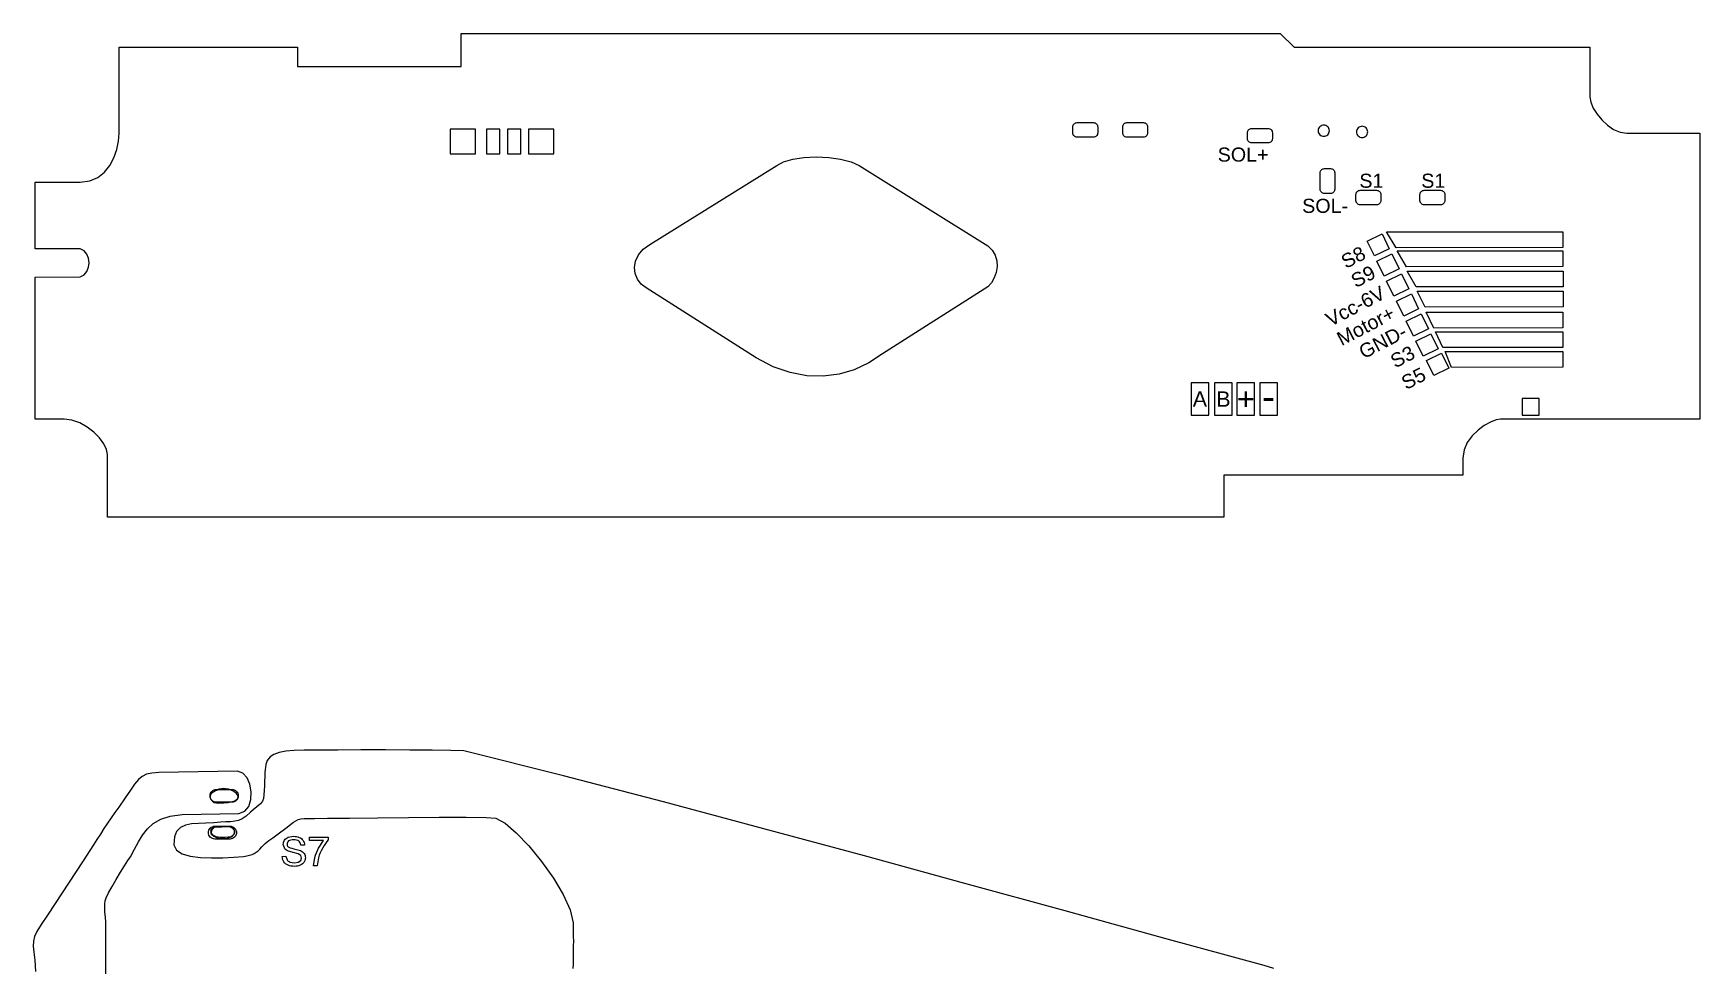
# Model space of a CAD drawing. Extents: x -90 to 90, y -127 to 123.
# Drawn here: x -89.1 to 88.9, y 23.1 to 122.7 of the extents above; entities that cross this region are included whole.
import ezdxf

# ---------------------------------------------------------------- set-up
doc = ezdxf.new("R2010")
doc.units = 0
doc.layers.add('CAPA_1', color=7, linetype='CONTINUOUS')
doc.styles.add('0', font='arial.ttf', dxfattribs={"height": 1})
doc.styles.add('1', font='Arial', dxfattribs={"height": 1})
doc.styles.add('10', font='Arial', dxfattribs={"height": 1})
doc.styles.add('11', font='Arial', dxfattribs={"height": 1})
doc.styles.add('12', font='Arial', dxfattribs={"height": 1})
doc.styles.add('13', font='Arial', dxfattribs={"height": 1})
doc.styles.add('14', font='Arial', dxfattribs={"height": 1})
doc.styles.add('15', font='Arial', dxfattribs={"height": 1})
doc.styles.add('16', font='Arial', dxfattribs={"height": 1})
doc.styles.add('17', font='Arial', dxfattribs={"height": 1})
doc.styles.add('18', font='Arial', dxfattribs={"height": 1})
doc.styles.add('19', font='Arial', dxfattribs={"height": 1})
doc.styles.add('2', font='Arial', dxfattribs={"height": 1})
doc.styles.add('20', font='Arial', dxfattribs={"height": 1})
doc.styles.add('21', font='Arial', dxfattribs={"height": 1})
doc.styles.add('3', font='Arial', dxfattribs={"height": 1})
doc.styles.add('4', font='Arial', dxfattribs={"height": 1})
doc.styles.add('5', font='Arial', dxfattribs={"height": 1})
doc.styles.add('6', font='Arial', dxfattribs={"height": 1})
doc.styles.add('7', font='Arial', dxfattribs={"height": 1})
doc.styles.add('8', font='Arial', dxfattribs={"height": 1})
doc.styles.add('9', font='Arial', dxfattribs={"height": 1})

msp = doc.modelspace()

# ---------------------------------------------------------------- linework, layer by layer
at = {"layer": 'CAPA_1'}
for points in [[(81.1204, 112.0193), (81.2499, 112.0221), (88.8832, 112.0166), (88.8832, 81.4786), (67.6009, 81.4786), (67.1345, 81.3995), (66.5414, 81.1704), (65.8798, 80.8034), (65.2079, 80.3106), (64.584, 79.7042), (64.0662, 78.9964), (63.7128, 78.1992), (63.582, 77.3248), (63.5818, 75.4915), (38.0548, 75.4915), (38.0548, 71.0253), (-81.1585, 71.0253), (-81.1585, 77.708), (-81.2669, 78.2522), (-81.5718, 78.8587), (-82.0424, 79.486), (-82.6481, 80.0924), (-83.3584, 80.6365), (-84.1425, 81.0766), (-84.9699, 81.3712), (-85.8099, 81.4786), (-88.8831, 81.4786), (-88.8831, 96.6466), (-84.0851, 96.6836), (-83.6651, 96.9103), (-83.366, 97.2657), (-83.1873, 97.7066), (-83.1286, 98.1897), (-83.1895, 98.6715), (-83.3694, 99.1089), (-83.6681, 99.4585), (-84.0851, 99.6771), (-88.8831, 99.684), (-88.8831, 106.7798), (-84.0851, 106.7798), (-83.0667, 106.915), (-82.2028, 107.2902), (-81.4875, 107.8596), (-80.9152, 108.5773), (-80.48, 109.3977), (-80.1763, 110.2749), (-79.9983, 111.1631), (-79.9402, 112.0166), (-79.9402, 121.2171), (-60.8817, 121.2171), (-60.8817, 119.1223), (-43.4041, 119.1223), (-43.4041, 122.68), (44.0603, 122.68), (45.5635, 121.2171), (77.1362, 121.2171), (77.1471, 115.9061), (77.2562, 115.3347), (77.5219, 114.7044), (77.9213, 114.0568), (78.4314, 113.4337), (79.0293, 112.8766), (79.692, 112.4275), (80.3967, 112.1278), (81.1204, 112.0193)], [(-44.5803, 109.8052), (-41.8837, 109.8052), (-41.8837, 112.4568), (-44.5803, 112.4568), (-44.5803, 109.8052)], [(-44.5803, 109.8052), (-41.8837, 109.8052), (-41.8837, 112.4568), (-44.5803, 112.4568), (-44.5803, 109.8052)], [(-40.6859, 109.8052), (-39.2549, 109.8052), (-39.2549, 112.4568), (-40.6859, 112.4568), (-40.6859, 109.8052)], [(-40.6859, 109.8052), (-39.2549, 109.8052), (-39.2549, 112.4568), (-40.6859, 112.4568), (-40.6859, 109.8052)], [(-38.4637, 109.8052), (-37.0327, 109.8052), (-37.0327, 112.4568), (-38.4637, 112.4568), (-38.4637, 109.8052)], [(-38.4637, 109.8052), (-37.0327, 109.8052), (-37.0327, 112.4568), (-38.4637, 112.4568), (-38.4637, 109.8052)], [(-36.1948, 109.8052), (-33.4922, 109.8052), (-33.4922, 112.4568), (-36.1948, 112.4568), (-36.1948, 109.8052)], [(-36.1948, 109.8052), (-33.4922, 109.8052), (-33.4922, 112.4568), (-36.1948, 112.4568), (-36.1948, 109.8052)], [(22.3826, 113.1442), (24.1361, 113.1442), (24.2269, 113.135), (24.3116, 113.1085), (24.3884, 113.0667), (24.4553, 113.0114), (24.5106, 112.9444), (24.5524, 112.8677), (24.5789, 112.7829), (24.5881, 112.6921), (24.5881, 112.0412), (24.5789, 111.9504), (24.5524, 111.8658), (24.5106, 111.789), (24.4553, 111.7221), (24.3884, 111.6668), (24.3116, 111.625), (24.2269, 111.5985), (24.1361, 111.5893), (22.3826, 111.5893), (22.2917, 111.5985), (22.207, 111.625), (22.1302, 111.6668), (22.0633, 111.7221), (22.0079, 111.789), (21.9662, 111.8658), (21.9397, 111.9504), (21.9305, 112.0412), (21.9305, 112.6921), (21.9397, 112.7829), (21.9662, 112.8677), (22.0079, 112.9444), (22.0633, 113.0114), (22.1302, 113.0667), (22.207, 113.1085), (22.2917, 113.135), (22.3826, 113.1442)], [(27.7122, 113.1442), (29.4658, 113.1442), (29.5566, 113.135), (29.6412, 113.1085), (29.718, 113.0667), (29.7849, 113.0114), (29.8402, 112.9444), (29.882, 112.8677), (29.9085, 112.7829), (29.9177, 112.6921), (29.9177, 112.0412), (29.9085, 111.9504), (29.882, 111.8658), (29.8402, 111.789), (29.7849, 111.7221), (29.718, 111.6668), (29.6412, 111.625), (29.5566, 111.5985), (29.4658, 111.5893), (27.7122, 111.5893), (27.6214, 111.5985), (27.5366, 111.625), (27.4599, 111.6668), (27.3929, 111.7221), (27.3376, 111.789), (27.2958, 111.8658), (27.2693, 111.9504), (27.2601, 112.0412), (27.2601, 112.6921), (27.2693, 112.7829), (27.2958, 112.8677), (27.3376, 112.9444), (27.3929, 113.0114), (27.4599, 113.0667), (27.5366, 113.1085), (27.6214, 113.135), (27.7122, 113.1442)], [(41.0368, 112.5277), (42.7904, 112.5277), (42.8812, 112.5185), (42.9659, 112.492), (43.0426, 112.4503), (43.1096, 112.395), (43.1649, 112.328), (43.2067, 112.2512), (43.2331, 112.1665), (43.2423, 112.0757), (43.2423, 111.4248), (43.2331, 111.334), (43.2067, 111.2493), (43.1649, 111.1725), (43.1096, 111.1056), (43.0426, 111.0503), (42.9659, 111.0085), (42.8812, 110.982), (42.7904, 110.9728), (41.0368, 110.9728), (40.946, 110.982), (40.8612, 111.0085), (40.7845, 111.0503), (40.7175, 111.1056), (40.6622, 111.1725), (40.6204, 111.2493), (40.5939, 111.334), (40.5847, 111.4248), (40.5847, 112.0757), (40.5939, 112.1665), (40.6204, 112.2512), (40.6622, 112.328), (40.7175, 112.395), (40.7845, 112.4503), (40.8612, 112.492), (40.946, 112.5185), (41.0368, 112.5277)], [(41.0368, 112.5277), (42.7904, 112.5277), (42.8812, 112.5185), (42.9659, 112.492), (43.0426, 112.4503), (43.1096, 112.395), (43.1649, 112.328), (43.2067, 112.2512), (43.2331, 112.1665), (43.2423, 112.0757), (43.2423, 111.4248), (43.2331, 111.334), (43.2067, 111.2493), (43.1649, 111.1725), (43.1096, 111.1056), (43.0426, 111.0503), (42.9659, 111.0085), (42.8812, 110.982), (42.7904, 110.9728), (41.0368, 110.9728), (40.946, 110.982), (40.8612, 111.0085), (40.7845, 111.0503), (40.7175, 111.1056), (40.6622, 111.1725), (40.6204, 111.2493), (40.5939, 111.334), (40.5847, 111.4248), (40.5847, 112.0757), (40.5939, 112.1665), (40.6204, 112.2512), (40.6622, 112.328), (40.7175, 112.395), (40.7845, 112.4503), (40.8612, 112.492), (40.946, 112.5185), (41.0368, 112.5277)], [(48.7345, 112.8785), (48.6181, 112.867), (48.5062, 112.8331), (48.403, 112.7779), (48.3126, 112.7037), (48.2384, 112.6133), (48.1832, 112.5101), (48.1493, 112.3982), (48.1378, 112.2818), (48.1493, 112.1654), (48.1832, 112.0535), (48.2384, 111.9503), (48.3126, 111.8599), (48.403, 111.7857), (48.5062, 111.7305), (48.6181, 111.6966), (48.7345, 111.6851), (48.8509, 111.6966), (48.9628, 111.7305), (49.066, 111.7857), (49.1564, 111.8599), (49.2306, 111.9503), (49.2858, 112.0535), (49.3197, 112.1654), (49.3312, 112.2818), (49.3197, 112.3982), (49.2858, 112.5101), (49.2306, 112.6133), (49.1564, 112.7037), (49.066, 112.7779), (48.9628, 112.8331), (48.8509, 112.867)], [(48.7345, 112.8785), (48.6181, 112.867), (48.5062, 112.8331), (48.403, 112.7779), (48.3126, 112.7037), (48.2384, 112.6133), (48.1832, 112.5101), (48.1493, 112.3982), (48.1378, 112.2818), (48.1493, 112.1654), (48.1832, 112.0535), (48.2384, 111.9503), (48.3126, 111.8599), (48.403, 111.7857), (48.5062, 111.7305), (48.6181, 111.6966), (48.7345, 111.6851), (48.8509, 111.6966), (48.9628, 111.7305), (49.066, 111.7857), (49.1564, 111.8599), (49.2306, 111.9503), (49.2858, 112.0535), (49.3197, 112.1654), (49.3312, 112.2818), (49.3197, 112.3982), (49.2858, 112.5101), (49.2306, 112.6133), (49.1564, 112.7037), (49.066, 112.7779), (48.9628, 112.8331), (48.8509, 112.867)], [(52.8294, 112.752), (52.713, 112.7405), (52.6011, 112.7066), (52.4979, 112.6514), (52.4075, 112.5772), (52.3333, 112.4868), (52.2781, 112.3836), (52.2442, 112.2717), (52.2327, 112.1553), (52.2442, 112.0389), (52.2781, 111.927), (52.3333, 111.8238), (52.4075, 111.7334), (52.4979, 111.6592), (52.6011, 111.604), (52.713, 111.5701), (52.8294, 111.5586), (52.9458, 111.5701), (53.0577, 111.604), (53.1609, 111.6592), (53.2513, 111.7334), (53.3255, 111.8238), (53.3807, 111.927), (53.4146, 112.0389), (53.4261, 112.1553), (53.4146, 112.2717), (53.3807, 112.3836), (53.3255, 112.4868), (53.2513, 112.5772), (53.1609, 112.6514), (53.0577, 112.7066), (52.9458, 112.7405)], [(52.8294, 112.752), (52.713, 112.7405), (52.6011, 112.7066), (52.4979, 112.6514), (52.4075, 112.5772), (52.3333, 112.4868), (52.2781, 112.3836), (52.2442, 112.2717), (52.2327, 112.1553), (52.2442, 112.0389), (52.2781, 111.927), (52.3333, 111.8238), (52.4075, 111.7334), (52.4979, 111.6592), (52.6011, 111.604), (52.713, 111.5701), (52.8294, 111.5586), (52.9458, 111.5701), (53.0577, 111.604), (53.1609, 111.6592), (53.2513, 111.7334), (53.3255, 111.8238), (53.3807, 111.927), (53.4146, 112.0389), (53.4261, 112.1553), (53.4146, 112.2717), (53.3807, 112.3836), (53.3255, 112.4868), (53.2513, 112.5772), (53.1609, 112.6514), (53.0577, 112.7066), (52.9458, 112.7405)], [(-23.2389, 100.1394), (-9.6742, 108.554), (-8.974, 108.9432), (-7.9802, 109.2293), (-6.7828, 109.4083), (-5.4718, 109.4761), (-4.137, 109.4286), (-2.8684, 109.2618), (-1.7559, 108.9716), (-0.8896, 108.554), (12.8364, 99.9785), (13.3282, 99.5309), (13.6481, 98.9949), (13.8123, 98.4009), (13.8368, 97.7791), (13.7375, 97.1599), (13.5306, 96.5738), (13.232, 96.0509), (12.8577, 95.6218), (1.5937, 88.4668), (0.1394, 87.4968), (-1.4093, 86.764), (-3.0382, 86.2807), (-4.733, 86.0591), (-6.4796, 86.1112), (-8.2636, 86.4493), (-10.0709, 87.0855), (-11.8872, 88.0321), (-23.6464, 95.4919), (-24.1768, 95.9005), (-24.5665, 96.4257), (-24.8028, 97.0339), (-24.873, 97.6912), (-24.7644, 98.3642), (-24.4643, 99.0189), (-23.96, 99.6219), (-23.2389, 100.1394)], [(-23.2389, 100.1394), (-9.6742, 108.554), (-8.974, 108.9432), (-7.9802, 109.2293), (-6.7828, 109.4083), (-5.4718, 109.4761), (-4.137, 109.4286), (-2.8684, 109.2618), (-1.7559, 108.9716), (-0.8896, 108.554), (12.8364, 99.9785), (13.3282, 99.5309), (13.6481, 98.9949), (13.8123, 98.4009), (13.8368, 97.7791), (13.7375, 97.1599), (13.5306, 96.5738), (13.232, 96.0509), (12.8577, 95.6218), (1.5937, 88.4668), (0.1394, 87.4968), (-1.4093, 86.764), (-3.0382, 86.2807), (-4.733, 86.0591), (-6.4796, 86.1112), (-8.2636, 86.4493), (-10.0709, 87.0855), (-11.8872, 88.0321), (-23.6464, 95.4919), (-24.1768, 95.9005), (-24.5665, 96.4257), (-24.8028, 97.0339), (-24.873, 97.6912), (-24.7644, 98.3642), (-24.4643, 99.0189), (-23.96, 99.6219), (-23.2389, 100.1394)], [(48.3496, 106.0334), (48.3496, 107.787), (48.3588, 107.8778), (48.3853, 107.9624), (48.427, 108.0392), (48.4823, 108.1061), (48.5493, 108.1614), (48.6261, 108.2032), (48.7108, 108.2297), (48.8016, 108.2389), (49.4525, 108.2389), (49.5433, 108.2297), (49.628, 108.2032), (49.7048, 108.1614), (49.7717, 108.1061), (49.827, 108.0392), (49.8688, 107.9624), (49.8953, 107.8778), (49.9045, 107.787), (49.9045, 106.0334), (49.8953, 105.9426), (49.8688, 105.8578), (49.827, 105.7811), (49.7717, 105.7141), (49.7048, 105.6588), (49.628, 105.617), (49.5433, 105.5905), (49.4525, 105.5813), (48.8016, 105.5813), (48.7108, 105.5905), (48.6261, 105.617), (48.5493, 105.6588), (48.4823, 105.7141), (48.427, 105.7811), (48.3853, 105.8578), (48.3588, 105.9426), (48.3496, 106.0334)], [(52.6254, 105.9195), (54.379, 105.9195), (54.4698, 105.9103), (54.5545, 105.8838), (54.6313, 105.8421), (54.6982, 105.7868), (54.7535, 105.7198), (54.7953, 105.643), (54.8218, 105.5583), (54.831, 105.4675), (54.831, 104.8166), (54.8218, 104.7258), (54.7953, 104.6411), (54.7535, 104.5644), (54.6982, 104.4974), (54.6313, 104.4421), (54.5545, 104.4004), (54.4698, 104.3739), (54.379, 104.3647), (52.6254, 104.3647), (52.5346, 104.3739), (52.4499, 104.4004), (52.3731, 104.4421), (52.3061, 104.4974), (52.2508, 104.5644), (52.2091, 104.6411), (52.1826, 104.7258), (52.1734, 104.8166), (52.1734, 105.4675), (52.1826, 105.5583), (52.2091, 105.643), (52.2508, 105.7198), (52.3061, 105.7868), (52.3731, 105.8421), (52.4499, 105.8838), (52.5346, 105.9103), (52.6254, 105.9195)], [(52.6254, 105.9195), (54.379, 105.9195), (54.4698, 105.9103), (54.5545, 105.8838), (54.6313, 105.8421), (54.6982, 105.7868), (54.7535, 105.7198), (54.7953, 105.643), (54.8218, 105.5583), (54.831, 105.4675), (54.831, 104.8166), (54.8218, 104.7258), (54.7953, 104.6411), (54.7535, 104.5644), (54.6982, 104.4974), (54.6313, 104.4421), (54.5545, 104.4004), (54.4698, 104.3739), (54.379, 104.3647), (52.6254, 104.3647), (52.5346, 104.3739), (52.4499, 104.4004), (52.3731, 104.4421), (52.3061, 104.4974), (52.2508, 104.5644), (52.2091, 104.6411), (52.1826, 104.7258), (52.1734, 104.8166), (52.1734, 105.4675), (52.1826, 105.5583), (52.2091, 105.643), (52.2508, 105.7198), (52.3061, 105.7868), (52.3731, 105.8421), (52.4499, 105.8838), (52.5346, 105.9103), (52.6254, 105.9195)], [(52.6254, 105.9195), (54.379, 105.9195), (54.4698, 105.9103), (54.5545, 105.8838), (54.6313, 105.8421), (54.6982, 105.7868), (54.7535, 105.7198), (54.7953, 105.643), (54.8218, 105.5583), (54.831, 105.4675), (54.831, 104.8166), (54.8218, 104.7258), (54.7953, 104.6411), (54.7535, 104.5644), (54.6982, 104.4974), (54.6313, 104.4421), (54.5545, 104.4004), (54.4698, 104.3739), (54.379, 104.3647), (52.6254, 104.3647), (52.5346, 104.3739), (52.4499, 104.4004), (52.3731, 104.4421), (52.3061, 104.4974), (52.2508, 104.5644), (52.2091, 104.6411), (52.1826, 104.7258), (52.1734, 104.8166), (52.1734, 105.4675), (52.1826, 105.5583), (52.2091, 105.643), (52.2508, 105.7198), (52.3061, 105.7868), (52.3731, 105.8421), (52.4499, 105.8838), (52.5346, 105.9103), (52.6254, 105.9195)], [(59.4593, 105.9195), (61.2128, 105.9195), (61.3036, 105.9103), (61.3883, 105.8838), (61.4651, 105.8421), (61.532, 105.7868), (61.5873, 105.7198), (61.6291, 105.643), (61.6556, 105.5583), (61.6648, 105.4675), (61.6648, 104.8166), (61.6556, 104.7258), (61.6291, 104.6411), (61.5873, 104.5644), (61.532, 104.4974), (61.4651, 104.4421), (61.3883, 104.4004), (61.3036, 104.3739), (61.2128, 104.3647), (59.4593, 104.3647), (59.3684, 104.3739), (59.2837, 104.4004), (59.2069, 104.4421), (59.14, 104.4974), (59.0846, 104.5644), (59.0429, 104.6411), (59.0164, 104.7258), (59.0072, 104.8166), (59.0072, 105.4675), (59.0164, 105.5583), (59.0429, 105.643), (59.0846, 105.7198), (59.14, 105.7868), (59.2069, 105.8421), (59.2837, 105.8838), (59.3684, 105.9103), (59.4593, 105.9195)], [(59.4593, 105.9195), (61.2128, 105.9195), (61.3036, 105.9103), (61.3883, 105.8838), (61.4651, 105.8421), (61.532, 105.7868), (61.5873, 105.7198), (61.6291, 105.643), (61.6556, 105.5583), (61.6648, 105.4675), (61.6648, 104.8166), (61.6556, 104.7258), (61.6291, 104.6411), (61.5873, 104.5644), (61.532, 104.4974), (61.4651, 104.4421), (61.3883, 104.4004), (61.3036, 104.3739), (61.2128, 104.3647), (59.4593, 104.3647), (59.3684, 104.3739), (59.2837, 104.4004), (59.2069, 104.4421), (59.14, 104.4974), (59.0846, 104.5644), (59.0429, 104.6411), (59.0164, 104.7258), (59.0072, 104.8166), (59.0072, 105.4675), (59.0164, 105.5583), (59.0429, 105.643), (59.0846, 105.7198), (59.14, 105.7868), (59.2069, 105.8421), (59.2837, 105.8838), (59.3684, 105.9103), (59.4593, 105.9195)], [(54.9568, 101.2815), (55.7356, 99.6848), (54.1388, 98.906), (53.36, 100.5027), (54.9568, 101.2815)], [(54.9568, 101.2815), (55.7356, 99.6848), (54.1388, 98.906), (53.36, 100.5027), (54.9568, 101.2815)], [(54.9568, 101.2815), (55.7356, 99.6848), (54.1388, 98.906), (53.36, 100.5027), (54.9568, 101.2815)], [(54.9568, 101.2815), (55.7356, 99.6848), (54.1388, 98.906), (53.36, 100.5027), (54.9568, 101.2815)], [(56.001, 99.1406), (56.7798, 97.5439), (55.183, 96.7651), (54.4042, 98.3618), (56.001, 99.1406)], [(56.001, 99.1406), (56.7798, 97.5439), (55.183, 96.7651), (54.4042, 98.3618), (56.001, 99.1406)], [(56.001, 99.1406), (56.7798, 97.5439), (55.183, 96.7651), (54.4042, 98.3618), (56.001, 99.1406)], [(56.001, 99.1406), (56.7798, 97.5439), (55.183, 96.7651), (54.4042, 98.3618), (56.001, 99.1406)], [(57.0452, 96.9998), (57.824, 95.4031), (56.2272, 94.6243), (55.4484, 96.221), (57.0452, 96.9998)], [(57.0452, 96.9998), (57.824, 95.4031), (56.2272, 94.6243), (55.4484, 96.221), (57.0452, 96.9998)], [(58.0893, 94.859), (58.8681, 93.2623), (57.2714, 92.4835), (56.4926, 94.0802), (58.0893, 94.859)], [(58.0893, 94.859), (58.8681, 93.2623), (57.2714, 92.4835), (56.4926, 94.0802), (58.0893, 94.859)], [(59.1334, 92.7183), (59.9122, 91.1216), (58.3154, 90.3428), (57.5366, 91.9395), (59.1334, 92.7183)], [(59.1334, 92.7183), (59.9122, 91.1216), (58.3154, 90.3428), (57.5366, 91.9395), (59.1334, 92.7183)], [(59.1334, 92.7183), (59.9122, 91.1216), (58.3154, 90.3428), (57.5366, 91.9395), (59.1334, 92.7183)], [(59.1334, 92.7183), (59.9122, 91.1216), (58.3154, 90.3428), (57.5366, 91.9395), (59.1334, 92.7183)], [(60.1776, 90.5774), (60.9564, 88.9807), (59.3596, 88.2019), (58.5808, 89.7986), (60.1776, 90.5774)], [(60.1776, 90.5774), (60.9564, 88.9807), (59.3596, 88.2019), (58.5808, 89.7986), (60.1776, 90.5774)], [(60.1776, 90.5774), (60.9564, 88.9807), (59.3596, 88.2019), (58.5808, 89.7986), (60.1776, 90.5774)], [(60.1776, 90.5774), (60.9564, 88.9807), (59.3596, 88.2019), (58.5808, 89.7986), (60.1776, 90.5774)], [(61.3195, 88.5119), (62.0983, 86.9152), (60.5015, 86.1364), (59.7227, 87.7332), (61.3195, 88.5119)], [(61.3195, 88.5119), (62.0983, 86.9152), (60.5015, 86.1364), (59.7227, 87.7332), (61.3195, 88.5119)], [(61.3195, 88.5119), (62.0983, 86.9152), (60.5015, 86.1364), (59.7227, 87.7332), (61.3195, 88.5119)], [(61.3195, 88.5119), (62.0983, 86.9152), (60.5015, 86.1364), (59.7227, 87.7332), (61.3195, 88.5119)], [(61.3195, 88.5119), (62.0983, 86.9152), (60.5015, 86.1364), (59.7227, 87.7332), (61.3195, 88.5119)], [(61.3195, 88.5119), (62.0983, 86.9152), (60.5015, 86.1364), (59.7227, 87.7332), (61.3195, 88.5119)], [(34.5603, 81.9072), (36.4405, 81.9072), (36.4405, 85.3602), (34.5603, 85.3602), (34.5603, 81.9072)], [(34.5603, 81.9072), (36.4405, 81.9072), (36.4405, 85.3602), (34.5603, 85.3602), (34.5603, 81.9072)], [(37.0733, 81.8982), (38.9535, 81.8982), (38.9535, 85.3512), (37.0733, 85.3512), (37.0733, 81.8982)], [(37.0733, 81.8982), (38.9535, 81.8982), (38.9535, 85.3512), (37.0733, 85.3512), (37.0733, 81.8982)], [(39.4596, 81.8982), (41.3398, 81.8982), (41.3398, 85.3512), (39.4596, 85.3512), (39.4596, 81.8982)], [(39.4596, 81.8982), (41.3398, 81.8982), (41.3398, 85.3512), (39.4596, 85.3512), (39.4596, 81.8982)], [(41.9003, 81.8982), (43.7805, 81.8982), (43.7805, 85.3512), (41.9003, 85.3512), (41.9003, 81.8982)], [(41.9003, 81.8982), (43.7805, 81.8982), (43.7805, 85.3512), (41.9003, 85.3512), (41.9003, 81.8982)], [(69.9321, 81.8981), (71.7379, 81.8981), (71.7379, 83.7039), (69.9321, 83.7039), (69.9321, 81.8981)], [(69.9321, 81.8981), (71.7379, 81.8981), (71.7379, 83.7039), (69.9321, 83.7039), (69.9321, 81.8981)], [(69.9321, 81.8981), (71.7379, 81.8981), (71.7379, 83.7039), (69.9321, 83.7039), (69.9321, 81.8981)], [(69.9321, 81.8981), (71.7379, 81.8981), (71.7379, 83.7039), (69.9321, 83.7039), (69.9321, 81.8981)], [(69.9321, 81.8981), (71.7379, 81.8981), (71.7379, 83.7039), (69.9321, 83.7039), (69.9321, 81.8981)], [(69.9321, 81.8981), (71.7379, 81.8981), (71.7379, 83.7039), (69.9321, 83.7039), (69.9321, 81.8981)], [(-69.7491, 37.9244), (-68.1613, 37.9782), (-67.9568, 37.9224), (-67.7948, 37.8194), (-67.6796, 37.6813), (-67.6157, 37.5202), (-67.6077, 37.3482), (-67.6601, 37.1776), (-67.7773, 37.0203), (-67.9639, 36.8885), (-68.6156, 36.8227), (-69.1519, 36.8293), (-69.5693, 36.9001), (-69.8644, 37.0268), (-70.0334, 37.2008), (-70.0729, 37.414), (-69.9793, 37.658), (-69.7491, 37.9244)], [(-62.5107, 34.78), (-62.1245, 34.8147), (-61.9964, 34.4299), (-61.9391, 34.3586), (-61.8679, 34.2943), (-61.7828, 34.2371), (-61.684, 34.1869), (-61.2074, 34.0944), (-60.7922, 34.1645), (-60.5246, 34.3576), (-60.4363, 34.6238), (-60.521, 34.8784), (-60.8009, 35.0614), (-61.3542, 35.2125), (-61.9538, 35.4064), (-62.0578, 35.4685), (-62.1475, 35.5376), (-62.223, 35.6136), (-62.2843, 35.6964), (-62.3935, 36.0833), (-62.3851, 36.1995), (-62.36, 36.3117), (-62.3182, 36.4198), (-62.2597, 36.5238), (-62.1854, 36.6201), (-62.0957, 36.704), (-61.9906, 36.7755), (-61.8699, 36.8348), (-61.2999, 36.9411), (-61.1324, 36.9342), (-60.9751, 36.9133), (-60.8279, 36.8785), (-60.6909, 36.8297), (-60.5667, 36.7678), (-60.4577, 36.6925), (-60.3638, 36.604), (-60.2852, 36.5021), (-60.2224, 36.3905), (-60.1761, 36.2717), (-60.1462, 36.1456), (-60.1326, 36.0125), (-60.5275, 35.9821), (-60.5527, 36.1201), (-60.597, 36.2402), (-60.6601, 36.3423), (-60.7423, 36.4262), (-60.8449, 36.4921), (-60.9695, 36.5391), (-61.1158, 36.5672), (-61.284, 36.5766), (-61.458, 36.5681), (-61.6067, 36.5424), (-61.73, 36.4997), (-61.8279, 36.4399), (-61.9025, 36.368), (-61.9559, 36.2891), (-61.9879, 36.2031), (-61.9986, 36.1101), (-61.991, 36.0302), (-61.9683, 35.9577), (-61.9306, 35.8924), (-61.8778, 35.8345), (-61.7944, 35.7803), (-61.6634, 35.7252), (-61.4846, 35.6694), (-61.258, 35.6132), (-60.5702, 35.415), (-60.4438, 35.3486), (-60.335, 35.2738), (-60.2437, 35.1907), (-60.1702, 35.099), (-60.1138, 34.9999), (-60.0735, 34.8934), (-60.0494, 34.7796), (-60.0414, 34.6585), (-60.0502, 34.5363), (-60.0768, 34.4179), (-60.1211, 34.3032), (-60.1832, 34.192), (-60.2619, 34.0885), (-60.3559, 33.9972), (-60.4654, 33.9182), (-60.5904, 33.8513), (-60.7274, 33.7981), (-60.8727, 33.7602), (-61.0263, 33.7374), (-61.1885, 33.7298), (-61.3905, 33.7375), (-61.5753, 33.7607), (-61.743, 33.7991), (-61.8937, 33.8528), (-62.0286, 33.9218), (-62.1478, 34.0064), (-62.2515, 34.1066), (-62.34, 34.2224), (-62.4116, 34.3496), (-62.4639, 34.4849), (-62.4968, 34.6284), (-62.5107, 34.78)], [(-62.5107, 34.78), (-62.1245, 34.8147), (-61.9964, 34.4299), (-61.9391, 34.3586), (-61.8679, 34.2943), (-61.7828, 34.2371), (-61.684, 34.1869), (-61.2074, 34.0944), (-60.7922, 34.1645), (-60.5246, 34.3576), (-60.4363, 34.6238), (-60.521, 34.8784), (-60.8009, 35.0614), (-61.3542, 35.2125), (-61.9538, 35.4064), (-62.0578, 35.4685), (-62.1475, 35.5376), (-62.223, 35.6136), (-62.2843, 35.6964), (-62.3935, 36.0833), (-62.3851, 36.1995), (-62.36, 36.3117), (-62.3182, 36.4198), (-62.2597, 36.5238), (-62.1854, 36.6201), (-62.0957, 36.704), (-61.9906, 36.7755), (-61.8699, 36.8348), (-61.2999, 36.9411), (-61.1324, 36.9342), (-60.9751, 36.9133), (-60.8279, 36.8785), (-60.6909, 36.8297), (-60.5667, 36.7678), (-60.4577, 36.6925), (-60.3638, 36.604), (-60.2852, 36.5021), (-60.2224, 36.3905), (-60.1761, 36.2717), (-60.1462, 36.1456), (-60.1326, 36.0125), (-60.5275, 35.9821), (-60.5527, 36.1201), (-60.597, 36.2402), (-60.6601, 36.3423), (-60.7423, 36.4262), (-60.8449, 36.4921), (-60.9695, 36.5391), (-61.1158, 36.5672), (-61.284, 36.5766), (-61.458, 36.5681), (-61.6067, 36.5424), (-61.73, 36.4997), (-61.8279, 36.4399), (-61.9025, 36.368), (-61.9559, 36.2891), (-61.9879, 36.2031), (-61.9986, 36.1101), (-61.991, 36.0302), (-61.9683, 35.9577), (-61.9306, 35.8924), (-61.8778, 35.8345), (-61.7944, 35.7803), (-61.6634, 35.7252), (-61.4846, 35.6694), (-61.258, 35.6132), (-60.5702, 35.415), (-60.4438, 35.3486), (-60.335, 35.2738), (-60.2437, 35.1907), (-60.1702, 35.099), (-60.1138, 34.9999), (-60.0735, 34.8934), (-60.0494, 34.7796), (-60.0414, 34.6585), (-60.0502, 34.5363), (-60.0768, 34.4179), (-60.1211, 34.3032), (-60.1832, 34.192), (-60.2619, 34.0885), (-60.3559, 33.9972), (-60.4654, 33.9182), (-60.5904, 33.8513), (-60.7274, 33.7981), (-60.8727, 33.7602), (-61.0263, 33.7374), (-61.1885, 33.7298), (-61.3905, 33.7375), (-61.5753, 33.7607), (-61.743, 33.7991), (-61.8937, 33.8528), (-62.0286, 33.9218), (-62.1478, 34.0064), (-62.2515, 34.1066), (-62.34, 34.2224), (-62.4116, 34.3496), (-62.4639, 34.4849), (-62.4968, 34.6284), (-62.5107, 34.78)], [(-59.6118, 36.4855), (-59.6118, 36.85), (-57.6026, 36.85), (-57.6026, 36.5549), (-57.7505, 36.384), (-57.898, 36.1871), (-58.0447, 35.9642), (-58.1906, 35.7152), (-58.3282, 35.4513), (-58.449, 35.1836), (-58.5533, 34.9121), (-58.6412, 34.6368), (-58.7873, 33.7819), (-59.1779, 33.7819), (-59.0339, 34.6686), (-58.9577, 34.9266), (-58.8667, 35.1797), (-58.7608, 35.4281), (-58.6398, 35.6718), (-58.093, 36.4855), (-59.6118, 36.4855)], [(-59.6118, 36.4855), (-59.6118, 36.85), (-57.6026, 36.85), (-57.6026, 36.5549), (-57.7505, 36.384), (-57.898, 36.1871), (-58.0447, 35.9642), (-58.1906, 35.7152), (-58.3282, 35.4513), (-58.449, 35.1836), (-58.5533, 34.9121), (-58.6412, 34.6368), (-58.7873, 33.7819), (-59.1779, 33.7819), (-59.0339, 34.6686), (-58.9577, 34.9266), (-58.8667, 35.1797), (-58.7608, 35.4281), (-58.6398, 35.6718), (-58.093, 36.4855), (-59.6118, 36.4855)]]:
    msp.add_lwpolyline(points, close=True, dxfattribs=at)
at = {"layer": 'CAPA_1', "color": 29}
msp.add_lwpolyline([(55.4177, 101.4783), (74.2731, 101.4783), (74.2727, 99.8052), (56.4745, 99.7863), (55.4177, 101.4783)], close=True, dxfattribs=at)
msp.add_lwpolyline([(55.4177, 101.4783), (74.2731, 101.4783), (74.2727, 99.8052), (56.4745, 99.7863), (55.4177, 101.4783)], close=True, dxfattribs=at)
at = {"layer": 'CAPA_1', "color": 1}
for points in [[(56.5837, 99.4505), (74.2635, 99.4505), (74.2631, 97.7774), (57.5746, 97.7586), (56.5837, 99.4505)], [(56.5837, 99.4505), (74.2635, 99.4505), (74.2631, 97.7774), (57.5746, 97.7586), (56.5837, 99.4505)], [(57.0452, 96.9998), (57.824, 95.4031), (56.2272, 94.6243), (55.4484, 96.221), (57.0452, 96.9998)], [(57.0452, 96.9998), (57.824, 95.4031), (56.2272, 94.6243), (55.4484, 96.221), (57.0452, 96.9998)], [(58.0893, 94.859), (58.8681, 93.2623), (57.2714, 92.4835), (56.4926, 94.0802), (58.0893, 94.859)], [(58.0893, 94.859), (58.8681, 93.2623), (57.2714, 92.4835), (56.4926, 94.0802), (58.0893, 94.859)]]:
    msp.add_lwpolyline(points, close=True, dxfattribs=at)
at = {"layer": 'CAPA_1', "color": 30}
msp.add_lwpolyline([(57.6583, 97.3014), (74.2873, 97.3014), (74.2869, 95.6283), (58.5903, 95.6094), (57.6583, 97.3014)], close=True, dxfattribs=at)
msp.add_lwpolyline([(57.6583, 97.3014), (74.2873, 97.3014), (74.2869, 95.6283), (58.5903, 95.6094), (57.6583, 97.3014)], close=True, dxfattribs=at)
at = {"layer": 'CAPA_1', "color": 2}
msp.add_lwpolyline([(58.7062, 95.1403), (74.2873, 95.1403), (74.2869, 93.4672), (59.5794, 93.4484), (58.7062, 95.1403)], close=True, dxfattribs=at)
msp.add_lwpolyline([(58.7062, 95.1403), (74.2873, 95.1403), (74.2869, 93.4672), (59.5794, 93.4484), (58.7062, 95.1403)], close=True, dxfattribs=at)
at = {"layer": 'CAPA_1', "color": 3}
for points in [[(59.6798, 92.9081), (74.2754, 92.9081), (74.275, 91.235), (60.4979, 91.2161), (59.6798, 92.9081)], [(59.6798, 92.9081), (74.2754, 92.9081), (74.275, 91.235), (60.4979, 91.2161), (59.6798, 92.9081)], [(-69.7491, 37.9244), (-68.1613, 37.9782), (-67.9568, 37.9224), (-67.7948, 37.8194), (-67.6796, 37.6813), (-67.6157, 37.5202), (-67.6077, 37.3482), (-67.6601, 37.1776), (-67.7773, 37.0203), (-67.9639, 36.8885), (-68.6156, 36.8227), (-69.1519, 36.8293), (-69.5693, 36.9001), (-69.8644, 37.0268), (-70.0334, 37.2008), (-70.0729, 37.414), (-69.9793, 37.658), (-69.7491, 37.9244)]]:
    msp.add_lwpolyline(points, close=True, dxfattribs=at)
at = {"layer": 'CAPA_1', "color": 5}
msp.add_lwpolyline([(60.6771, 90.8183), (74.2515, 90.8183), (74.2512, 89.1452), (61.438, 89.1263), (60.6771, 90.8183)], close=True, dxfattribs=at)
msp.add_lwpolyline([(60.6771, 90.8183), (74.2515, 90.8183), (74.2512, 89.1452), (61.438, 89.1263), (60.6771, 90.8183)], close=True, dxfattribs=at)
at = {"layer": 'CAPA_1', "color": 202}
msp.add_lwpolyline([(61.6878, 88.693), (74.2753, 88.693), (74.275, 87.0199), (62.3933, 87.001), (61.6878, 88.693)], close=True, dxfattribs=at)
msp.add_lwpolyline([(61.6878, 88.693), (74.2753, 88.693), (74.275, 87.0199), (62.3933, 87.001), (61.6878, 88.693)], close=True, dxfattribs=at)
at = {"layer": 'CAPA_1', "color": 3}
for points in [[(43.4077, 22.8393), (42.3547, 23.1373), (31.7696, 26.0401), (21.1136, 28.9739), (10.408, 31.9182), (-0.3254, 34.8523), (-11.0652, 37.7558), (-21.7898, 40.6082), (-32.4777, 43.3889), (-43.1073, 46.0774), (-44.5104, 46.1142), (-46.503, 46.1393), (-48.8949, 46.1542), (-51.4957, 46.1603), (-54.1151, 46.159), (-56.5627, 46.1519), (-58.6482, 46.1404), (-60.1813, 46.1259), (-61.2469, 46.0944), (-62.1299, 46.0175), (-62.8435, 45.8849), (-63.4012, 45.6862), (-63.8162, 45.4113), (-64.1018, 45.0498), (-64.2713, 44.5914), (-64.3381, 44.0258), (-64.3674, 43.7046), (-64.383, 43.2924), (-64.3928, 42.821), (-64.4043, 42.3222), (-64.4252, 41.8278), (-64.4631, 41.3697), (-64.5258, 40.9796), (-64.6208, 40.6895), (-64.7095, 40.5593), (-64.8469, 40.4134), (-65.0191, 40.2574), (-65.2119, 40.0965), (-65.6034, 39.7826), (-65.9092, 39.5155), (-66.3653, 39.0981), (-66.7777, 38.8162), (-67.173, 38.6411), (-67.5781, 38.5441), (-68.0196, 38.4964), (-68.5243, 38.4693), (-69.1189, 38.4342), (-69.83, 38.3622), (-70.657, 38.3362), (-71.4521, 38.3136), (-72.1889, 38.255), (-72.841, 38.1208), (-73.3821, 37.8714), (-73.7857, 37.4672), (-74.0255, 36.8686), (-74.075, 36.0361), (-73.8179, 35.4708), (-73.2085, 35.0733), (-72.3266, 34.818), (-71.2523, 34.6789), (-70.0656, 34.6304), (-68.8464, 34.6467), (-67.6747, 34.702), (-66.6305, 34.7706), (-66.286, 34.8544), (-65.9908, 34.9329), (-65.7346, 35.0153), (-65.5071, 35.1112), (-65.2981, 35.2297), (-65.0972, 35.3805), (-64.8941, 35.5727), (-64.6787, 35.8159), (-64.5028, 36.0108), (-64.3175, 36.1864), (-64.1242, 36.3471), (-63.9244, 36.4976), (-63.5112, 36.7859), (-63.0898, 37.0878), (-61.9785, 37.9319), (-61.597, 38.2198), (-61.3035, 38.4421), (-61.0561, 38.6069), (-60.8129, 38.7225), (-60.5322, 38.7971), (-60.1721, 38.8389), (-59.6908, 38.8563), (-59.0463, 38.8575), (-57.6798, 38.8663), (-55.3212, 38.8942), (-52.3158, 38.9306), (-49.0091, 38.9647), (-45.7468, 38.9859), (-42.8741, 38.9835), (-40.7367, 38.9468), (-39.6799, 38.8652), (-38.7148, 38.3482), (-37.5073, 37.3227), (-36.1695, 35.9175), (-34.8137, 34.2616), (-33.552, 32.4839), (-32.4964, 30.7132), (-31.7591, 29.0785), (-31.4522, 27.7086), (-31.4346, 27.2345), (-31.4237, 26.7488), (-31.4183, 26.2554), (-31.4175, 25.7579), (-31.42, 25.2599), (-31.425, 24.7653), (-31.4312, 24.2776), (-31.4377, 23.8007), (-31.449, 23.2944), (-31.4554, 22.83)], [(-81.3562, 21.5985), (-81.3352, 23.5188), (-81.3444, 25.5646), (-81.3515, 27.7993), (-81.401, 28.2833), (-81.4444, 28.8604), (-81.4571, 29.164), (-81.4603, 29.4672), (-81.4514, 29.762), (-81.4275, 30.0405), (-81.3138, 30.3635), (-81.0485, 30.8987), (-80.6754, 31.5778), (-80.2386, 32.3325), (-79.7817, 33.0943), (-79.3488, 33.7951), (-78.9836, 34.3664), (-78.73, 34.74), (-78.2893, 35.5534), (-77.8716, 36.3366), (-77.4296, 37.069), (-76.9157, 37.7303), (-76.2824, 38.2999), (-75.4823, 38.7575), (-74.4679, 39.0825), (-73.1916, 39.2547), (-67.1561, 39.37), (-66.5183, 39.6088), (-66.0919, 40.1404), (-65.8646, 40.8651), (-65.8241, 41.6831), (-65.9581, 42.4947), (-66.2544, 43.2), (-66.7006, 43.6994), (-67.2844, 43.8931), (-75.6843, 43.752), (-75.6843, 43.752), (-76.4236, 43.6965), (-77, 43.5651), (-77.4661, 43.3375), (-77.8744, 42.9933), (-78.2773, 42.5122), (-78.7273, 41.8738), (-79.277, 41.0579), (-79.9787, 40.044), (-80.3847, 39.48), (-80.7804, 38.9113), (-81.1678, 38.3386), (-81.5488, 37.7624), (-81.9253, 37.1832), (-82.2993, 36.6017), (-82.6727, 36.0184), (-83.0474, 35.4338), (-83.7751, 34.3333), (-87.5962, 28.5289), (-88.269, 27.5235), (-88.7152, 26.7885), (-88.9748, 26.2249), (-89.088, 25.7333), (-89.095, 25.2145), (-89.036, 24.5693), (-88.951, 23.6984), (-88.8802, 22.5026)]]:
    msp.add_lwpolyline(points, dxfattribs=at)
at = {"layer": 'CAPA_1'}
msp.add_lwpolyline([(43.4077, 22.8393), (42.3547, 23.1373), (31.7696, 26.0401), (21.1136, 28.9739), (10.408, 31.9182), (-0.3254, 34.8523), (-11.0652, 37.7558), (-21.7898, 40.6082), (-32.4777, 43.3889), (-43.1073, 46.0774), (-44.5104, 46.1142), (-46.503, 46.1393), (-48.8949, 46.1542), (-51.4957, 46.1603), (-54.1151, 46.159), (-56.5627, 46.1519), (-58.6482, 46.1404), (-60.1813, 46.1259), (-61.2469, 46.0944), (-62.1299, 46.0175), (-62.8435, 45.8849), (-63.4012, 45.6862), (-63.8162, 45.4113), (-64.1018, 45.0498), (-64.2713, 44.5914), (-64.3381, 44.0258), (-64.3674, 43.7046), (-64.383, 43.2924), (-64.3928, 42.821), (-64.4043, 42.3222), (-64.4252, 41.8278), (-64.4631, 41.3697), (-64.5258, 40.9796), (-64.6208, 40.6895), (-64.7095, 40.5593), (-64.8469, 40.4134), (-65.0191, 40.2574), (-65.2119, 40.0965), (-65.6034, 39.7826), (-65.9092, 39.5155), (-66.3653, 39.0981), (-66.7777, 38.8162), (-67.173, 38.6411), (-67.5781, 38.5441), (-68.0196, 38.4964), (-68.5243, 38.4693), (-69.1189, 38.4342), (-69.83, 38.3622), (-70.657, 38.3362), (-71.4521, 38.3136), (-72.1889, 38.255), (-72.841, 38.1208), (-73.3821, 37.8714), (-73.7857, 37.4672), (-74.0255, 36.8686), (-74.075, 36.0361), (-73.8179, 35.4708), (-73.2085, 35.0733), (-72.3266, 34.818), (-71.2523, 34.6789), (-70.0656, 34.6304), (-68.8464, 34.6467), (-67.6747, 34.702), (-66.6305, 34.7706), (-66.286, 34.8544), (-65.9908, 34.9329), (-65.7346, 35.0153), (-65.5071, 35.1112), (-65.2981, 35.2297), (-65.0972, 35.3805), (-64.8941, 35.5727), (-64.6787, 35.8159), (-64.5028, 36.0108), (-64.3175, 36.1864), (-64.1242, 36.3471), (-63.9244, 36.4976), (-63.5112, 36.7859), (-63.0898, 37.0878), (-61.9785, 37.9319), (-61.597, 38.2198), (-61.3035, 38.4421), (-61.0561, 38.6069), (-60.8129, 38.7225), (-60.5322, 38.7971), (-60.1721, 38.8389), (-59.6908, 38.8563), (-59.0463, 38.8575), (-57.6798, 38.8663), (-55.3212, 38.8942), (-52.3158, 38.9306), (-49.0091, 38.9647), (-45.7468, 38.9859), (-42.8741, 38.9835), (-40.7367, 38.9468), (-39.6799, 38.8652), (-38.7148, 38.3482), (-37.5073, 37.3227), (-36.1695, 35.9175), (-34.8137, 34.2616), (-33.552, 32.4839), (-32.4964, 30.7132), (-31.7591, 29.0785), (-31.4522, 27.7086), (-31.4346, 27.2345), (-31.4237, 26.7488), (-31.4183, 26.2554), (-31.4175, 25.7579), (-31.42, 25.2599), (-31.425, 24.7653), (-31.4312, 24.2776), (-31.4377, 23.8007), (-31.449, 23.2944), (-31.4554, 22.83)], dxfattribs=at)
at = {"layer": 'CAPA_1', "color": 7}
for points in [[(-69.2348, 41.9624), (-69.421, 41.8852), (-69.6235, 41.7982), (-69.8233, 41.6975), (-70.0015, 41.5793), (-70.1392, 41.4397), (-70.2175, 41.2749), (-70.2173, 41.081), (-70.1199, 40.8543), (-69.9646, 40.6786), (-69.7669, 40.5636), (-69.5371, 40.4987), (-69.2857, 40.4736), (-68.7595, 40.5008), (-68.2716, 40.5617), (-67.575, 40.7203), (-67.2459, 40.9644), (-67.2172, 41.2537), (-67.422, 41.5478), (-67.7932, 41.8061), (-68.2638, 41.9882), (-68.7667, 42.0538), (-69.2348, 41.9624)], [(-70.2109, 41.263), (-70.2109, 41.263), (-70.1969, 41.4012), (-70.1566, 41.53), (-70.0931, 41.6468), (-70.0089, 41.7487), (-69.907, 41.8329), (-69.7902, 41.8964), (-69.6614, 41.9367), (-69.5232, 41.9507), (-67.9021, 41.9507), (-67.7639, 41.9367), (-67.6351, 41.8964), (-67.5183, 41.8329), (-67.4164, 41.7487), (-67.3322, 41.6468), (-67.2687, 41.53), (-67.2284, 41.4012), (-67.2144, 41.263), (-67.2144, 41.263), (-67.2284, 41.1248), (-67.2687, 40.996), (-67.3322, 40.8792), (-67.4164, 40.7773), (-67.5183, 40.6931), (-67.6351, 40.6296), (-67.7639, 40.5893), (-67.9021, 40.5753), (-69.5232, 40.5753), (-69.6614, 40.5893), (-69.7902, 40.6296), (-69.907, 40.6931), (-70.0089, 40.7773), (-70.0931, 40.8792), (-70.1566, 40.996), (-70.1969, 41.1248), (-70.2109, 41.263)], [(-70.3939, 37.3332), (-70.3939, 37.3332), (-70.3799, 37.4714), (-70.3396, 37.6002), (-70.2761, 37.717), (-70.1919, 37.8189), (-70.09, 37.9031), (-69.9732, 37.9666), (-69.8444, 38.0069), (-69.7062, 38.0209), (-68.0851, 38.0209), (-67.9469, 38.0069), (-67.8181, 37.9666), (-67.7013, 37.9031), (-67.5994, 37.8189), (-67.5152, 37.717), (-67.4517, 37.6002), (-67.4114, 37.4714), (-67.3974, 37.3332), (-67.3974, 37.3332), (-67.4114, 37.195), (-67.4517, 37.0662), (-67.5152, 36.9494), (-67.5994, 36.8475), (-67.7013, 36.7633), (-67.8181, 36.6998), (-67.9469, 36.6595), (-68.0851, 36.6455), (-69.7062, 36.6455), (-69.8444, 36.6595), (-69.9732, 36.6998), (-70.09, 36.7633), (-70.1919, 36.8475), (-70.2761, 36.9494), (-70.3396, 37.0662), (-70.3799, 37.195), (-70.3939, 37.3332)], [(-69.7491, 37.9244), (-70.0877, 37.707), (-70.1873, 37.4534), (-70.087, 37.1941), (-69.8262, 36.96), (-69.4442, 36.7817), (-68.9802, 36.6899), (-68.4737, 36.7152), (-67.9639, 36.8885), (-67.7773, 37.0203), (-67.6601, 37.1776), (-67.6077, 37.3482), (-67.6157, 37.5202), (-67.6796, 37.6813), (-67.7948, 37.8194), (-67.9568, 37.9224), (-68.1613, 37.9782), (-69.7491, 37.9244)]]:
    msp.add_lwpolyline(points, close=True, dxfattribs=at)

# ---------------------------------------------------------------- texts
at = {"layer": 'CAPA_1'}
for s, height, style, p in [('SOL+', 1.50458, '2', (37.405, 108.982)), ('S1', 1.50458, '0', (52.5371, 106.1893)), ('S1', 1.50458, '1', (59.1484, 106.1893)), ('SOL-', 1.50458, '3', (46.4279, 103.5106)), ('A', 1.6397, '4', (34.7405, 82.8183)), ('B', 1.6397, '5', (37.2535, 82.8093)), ('+', 2.3647, '6', (39.439, 82.4669)), ('-', 3.0354, '7', (42.1142, 82.4051))]:
    msp.add_text(s, height=height, dxfattribs=dict(at, style=style)).set_placement(p)
for s, style, p in [('S8', '8', (51.0916, 97.505)), ('S8', '15', (51.0916, 97.505)), ('S9', '10', (52.1468, 95.4573)), ('S9', '17', (52.1468, 95.4573)), ('Vcc-6V', '11', (49.4458, 91.3242)), ('Vcc-6V', '18', (49.4458, 91.3242)), ('Motor+', '12', (50.636, 89.2641)), ('Motor+', '19', (50.636, 89.2641)), ('GND-', '13', (52.9942, 87.8658)), ('GND-', '20', (52.9942, 87.8658)), ('S3', '9', (56.3581, 86.8839)), ('S3', '16', (56.3581, 86.8839)), ('S5', '14', (57.5262, 84.5712)), ('S5', '21', (57.5262, 84.5712))]:
    msp.add_text(s, height=1.50458, rotation=27.523563, dxfattribs=dict(at, style=style)).set_placement(p)

doc.saveas('drawing.dxf')
